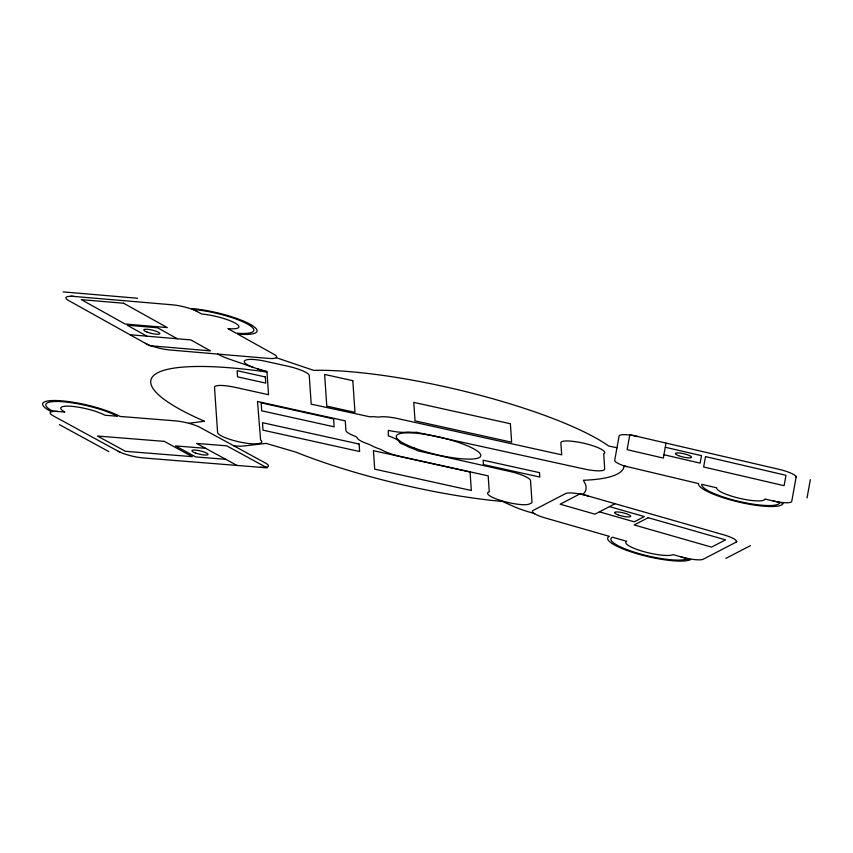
<?xml version="1.0" encoding="UTF-8"?>
<svg xmlns="http://www.w3.org/2000/svg" width="853" height="853" viewBox="0 0 853 853"><rect width="100%" height="100%" fill="white"/><g stroke="black" fill="none" stroke-linecap="round" stroke-linejoin="round"><path stroke-width="1.28" d="M666.033 443.091L663.325 458.072L627.115 449.659L629.823 434.678L778.693 469.257A18.585 3.796 13.2 0 1 796.116 477.211M796.265 476.379L791.744 501.34A18.585 3.796 13.2 0 1 772.957 500.882M807.034 497.949L810.35 479.642M276.265 357.706L313.733 370.373L319.939 370.277A181.753 37.169 13.2 0 1 603.679 442.643L608.711 446.023L616.975 447.75M582.514 494.559L584.316 492.842A181.753 37.169 13.2 0 0 583.495 480.729L583.463 480.25A181.753 37.169 13.2 0 0 623.842 467.401L624.023 465.866L698.532 483.587A43.375 8.871 13.2 0 0 739.188 502.14A43.375 8.871 13.2 0 0 783.022 503.217L764.917 499.016A24.78 5.065 13.2 0 1 739.871 498.397A24.78 5.065 13.2 0 1 716.637 487.799L701.752 484.333A40.07 8.189 13.2 0 0 739.316 501.479A40.07 8.189 13.2 0 0 779.802 502.47M615.109 503.707L594.957 514.167L560.154 504.198L580.307 493.738L723.397 534.735A18.585 3.796 13.2 0 1 735.766 542.337M736.885 541.751L703.298 559.195A18.585 3.796 13.2 0 1 680.854 556.828M725.786 558.427L750.416 545.632M205.594 448.315L175.505 445.916L195.689 456.92L225.778 459.319M63.165 291.897L137.568 298.241M70.81 296.162L172.274 304.809A18.585 3.796 13.2 0 1 197.32 311.58M129.955 334.728L190.837 339.921L210.488 350.882L149.616 345.689L68.794 300.629A18.585 3.796 13.2 0 1 74.19 296.449M233.935 445.874L234.682 445.938A37.18 7.602 13.2 0 0 244.416 445.916L266.051 443.379L295.927 452.133A181.753 37.169 13.2 0 0 491.723 500.391L502.534 501.468L513.655 506.469A37.18 7.602 13.2 0 0 531.973 512.802L534.671 513.751M665.287 447.249L701.497 455.662L700.132 463.147L663.922 454.734M188.769 423.301L204.464 421.222A181.753 37.169 13.2 0 1 257.617 370.767L266.797 372.068L230.331 359.476A37.18 7.602 13.2 0 1 219.594 355.093L217.654 354.07M588.048 495.945L582.418 494.537A18.585 3.796 13.2 0 0 565.603 493.578L533.136 510.435A18.585 3.796 13.2 0 0 545.494 518.038L609.309 536.324A43.375 8.871 13.2 0 0 638.161 554.066A43.375 8.871 13.2 0 0 690.525 559.6L673.124 554.61A24.78 5.065 13.2 0 1 643.194 551.454A24.78 5.065 13.2 0 1 626.71 541.314L612.401 537.209A40.07 8.189 13.2 0 0 639.057 553.597A40.07 8.189 13.2 0 0 687.433 558.715M609.511 506.618L644.324 516.587L634.248 521.823L599.435 511.843M257.041 368.699L258.118 369.04A21.89 4.478 13.2 0 0 266.339 371.172L266.936 371.29L268.535 394.715L235.524 387.422A21.89 4.478 13.2 0 0 214.508 387.369L217.59 432.514A21.89 4.478 13.2 0 0 233.381 440.425A21.89 4.478 13.2 0 0 257.222 443.699A54.027 11.046 13.2 0 0 259.802 443.304A21.89 4.478 13.2 0 0 260.613 439.977L257.499 401.464L345.262 420.86L345.913 430.456A21.89 4.478 13.2 0 0 355.658 436.427L357.108 437.61A21.89 4.478 13.2 0 0 368.667 444.21L370.81 445.149A21.89 4.478 13.2 0 0 379.702 448.998L381.835 449.926A21.89 4.478 13.2 0 0 400.825 456.547L488.183 475.857L489.27 491.818L488.566 492.138A21.89 4.478 13.2 0 0 502.47 501.02A21.89 4.478 13.2 0 0 529.255 504.038L531.003 503.238A21.89 4.478 13.2 0 0 531.995 502.001L530.534 480.623A21.89 4.478 13.2 0 0 508.878 471.24L417.906 450.832A21.89 4.478 13.2 0 0 410.122 447.612L407.979 446.684A21.89 4.478 13.2 0 0 400.899 443.475L399.46 442.291A21.89 4.478 13.2 0 0 389.704 436.32L388.307 435.83L388.339 430.381A21.89 4.478 13.2 0 0 406.988 432.076L409.067 432.087A21.89 4.478 13.2 0 0 416.637 432.258L583.655 468.873A21.89 4.478 13.2 0 0 604.681 468.926L603.732 453.721A21.89 4.478 13.2 0 0 598.081 447.697A21.89 4.478 13.2 0 0 575.668 441.726A35.485 7.25 13.2 0 0 572.47 441.31A21.89 4.478 13.2 0 0 560.869 442.867L561.69 454.83L398.244 418.706A21.89 4.478 13.2 0 0 379.596 417.01L377.516 417.01A21.89 4.478 13.2 0 0 369.935 416.829L311.206 404.151L309.255 375.555A21.89 4.478 13.2 0 0 287.61 366.172L265.869 361.363A21.89 4.478 13.2 0 0 245.547 360.233A47.373 9.692 13.2 0 0 244.491 360.947A21.89 4.478 13.2 0 0 252.637 367.163L253.298 367.408M236.995 465.429L196.627 443.432L226.717 445.831L267.085 467.839L143.379 457.965A18.585 3.796 13.2 0 1 118.236 451.258M120.476 452.485L53.195 415.806A18.585 3.796 13.2 0 1 58.143 411.498M59.433 424.645L108.779 451.546M177.307 338.769L157.645 327.808L127.204 325.206L146.865 336.167M193.61 309.511A40.07 8.189 13.2 0 1 247.605 324.119A40.07 8.189 13.2 0 1 235.982 333.139L227.9 328.629A24.78 5.065 13.2 0 0 235.087 323.052A24.78 5.065 13.2 0 0 201.692 314.021L191.861 308.541A43.375 8.871 13.2 0 1 250.313 324.353A43.375 8.871 13.2 0 1 237.731 334.109L273.77 354.208A18.585 3.796 13.2 0 1 268.375 358.388L170.291 350.029A18.585 3.796 13.2 0 1 145.245 343.258M52.459 411.05A40.07 8.189 13.2 0 1 63.143 401.774A40.07 8.189 13.2 0 1 117.33 416.221L104.962 415.24A24.78 5.065 13.2 0 0 71.439 406.305A24.78 5.065 13.2 0 0 64.839 412.031L49.783 410.837A43.375 8.871 13.2 0 1 61.341 400.803A43.375 8.871 13.2 0 1 120.006 416.435L175.174 420.838A18.585 3.796 13.2 0 1 200.306 427.545L265.358 462.998A18.585 3.796 13.2 0 1 260.4 467.305M626.582 466.687A18.585 3.796 13.2 0 1 614.714 460.215L619.086 436.086A18.585 3.796 13.2 0 1 637.873 436.544M705.516 456.59L703.629 466.996L784.099 485.688L785.986 475.292L705.516 456.59M648.184 517.696L634.195 524.958L711.541 547.125L725.54 539.853L648.184 517.696M164.309 441.374L97.434 436.032L125.476 451.312L192.341 456.654L164.309 441.374M123.621 303.241L81.344 299.638L125.028 323.991L167.305 327.595L123.621 303.241M352.811 380.673L324.63 374.446L326.795 406.124L354.976 412.351L352.811 380.673M510.382 423.738L413.769 402.381L415.027 420.86L511.64 442.217L510.382 423.738M265.326 376.941L237.145 370.714L237.571 376.866L265.752 383.104L265.326 376.941M333.608 418.898L261.146 402.883L261.69 410.805L334.152 426.82L333.608 418.898M539.491 472.637L483.129 460.183L483.438 464.576L539.789 477.04L539.491 472.637M359.113 444.04L262.5 422.683L263.012 430.168L359.625 451.514L359.113 444.04M470.067 472.029L373.443 450.672L374.702 469.15L471.325 490.507L470.067 472.029M147.025 332.062A8.263 1.685 13.2 0 0 159.82 333.736A8.263 1.685 13.2 0 0 148.614 329.439A8.263 1.685 13.2 0 0 147.025 332.062M195.294 452.922A8.263 1.685 13.2 0 0 207.993 454.532A8.263 1.685 13.2 0 0 196.638 450.235A8.263 1.685 13.2 0 0 195.294 452.922M678.583 455.651A8.263 1.685 13.2 0 0 691.495 457.411A8.263 1.685 13.2 0 0 680.47 453.103A8.263 1.685 13.2 0 0 678.583 455.651M618.052 514.828A8.263 1.685 13.2 0 0 630.676 516.385A8.263 1.685 13.2 0 0 619.235 512.099A8.263 1.685 13.2 0 0 618.052 514.828M413.961 447.878A43.375 8.871 13.2 0 0 480.623 456.312A43.375 8.871 13.2 0 0 421.073 433.782A43.375 8.871 13.2 0 0 413.961 447.878"/></g></svg>
